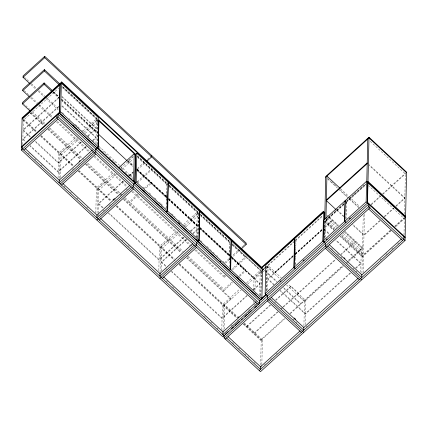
<?xml version="1.0" encoding="UTF-8"?>
<svg xmlns="http://www.w3.org/2000/svg" width="428" height="428" viewBox="0 0 428 428"><rect width="100%" height="100%" fill="white"/><g stroke="black" fill="none" stroke-linecap="round" stroke-linejoin="round"><path stroke-width="0.32" stroke-dasharray="2.14 1.6" d="M22.759 144.552L23.31 120.322L58.711 88.195M58.069 177.952L58.636 153.064L76.339 137.003M59.294 178.417L59.861 153.502L67.298 146.756L67.282 147.435M60.546 177.572L61.054 155.305L78.265 139.689M90.271 126.576L90.287 125.896L97.723 119.145L61.937 85.974M95.936 143.594L96.498 118.706L82.732 131.203M97.012 144.477L97.589 119.096L62.06 86.162M97.145 144.718L97.397 133.584M97.413 132.926L97.723 119.145M95.813 212.935L96.38 188.053L113.591 172.436M97.038 213.401L97.605 188.486L105.042 181.739L105.026 182.424M98.215 215.835L98.263 213.872M98.279 213.214L98.798 190.294L116.502 174.228M133.145 156.241L128.031 160.88L128.015 161.565L133.386 166.54M125.153 171.97L130.037 176.502L130.069 175.132L133.017 172.457M158.825 270.678L159.376 246.442L177.08 230.382M160.019 272.449L160.602 246.881L168.038 240.129L168.022 240.814M161.286 270.951L161.795 248.684L179.498 232.623M166.251 208.661L166.829 183.28L137.554 156.14M166.551 207.575L166.915 191.541M167.07 184.864L167.097 183.526L168.562 184.885M191.011 219.955L191.027 219.27L198.464 212.523L169.028 185.137M196.677 236.973L197.238 212.085L183.473 224.582M197.752 237.856L198.33 212.475L169.049 185.335M197.897 237.438L198.464 212.523M198.111 234.1L198.49 217.397M221.811 329.721L222.373 304.838L240.076 288.772M223.015 330.844L223.598 305.271L231.034 298.525L186.597 257.335M187.207 256.645L223.93 290.682L223.962 289.317L232.318 281.731M194.852 250.155L224.229 277.387L224.261 276.017L225.246 275.124M224.251 329.084L224.802 304.854L237.497 316.624M229.253 267.056L229.825 241.67L200.55 214.535M229.686 259.957L230.05 243.923M231.034 298.525L231.018 299.209L186.581 258.014M239.664 276.408L245.565 271.052L245.597 269.683L231.885 256.977M232.591 269.8L245.865 257.752L245.897 256.388L231.639 269.324M253.456 302.575L253.488 301.264M253.74 290.12L254.023 277.665L261.46 270.919L232.19 243.676M254.965 290.585L255.232 278.783L261.658 272.957M259.673 295.368L260.235 270.48L246.469 282.972M260.764 295.582L261.326 270.865L232.046 243.73M260.893 295.834L261.46 270.919M260.641 365.052L261.192 340.816L262.407 339.714L244.335 322.963M243.569 323.787L261.208 340.132L261.224 339.452L284.46 318.362M261.786 367.219L261.829 365.255M261.845 364.603L262.407 339.714M266.307 290.922L266.869 266.007L294.892 240.579M266.441 290.676L267.002 265.959L265.793 264.841M267.559 290.072L268.072 265.59L281.26 277.809M292.939 255.907L274.257 272.855L274.241 273.54L293.415 256.142M298.295 293.603L298.311 292.918L290.922 286.07L290.906 286.755L276.076 300.21M295.176 264.6L295.208 263.263M295.315 258.592L295.737 239.889M295.448 264.354L296.01 239.643M297.075 294.705L297.091 294.02L304.479 300.868L303.912 325.783M305.132 324.681L305.683 300.451L287.611 283.7M324.215 236.946L324.579 220.912M324.317 238.316L324.702 221.255M324.44 238.712L324.831 221.378L343.77 204.193M325.531 237.214L325.901 221.003L334.691 229.151M345.819 218.655L346.033 209.324M346.15 203.99L346.199 201.989M346.075 219.077L346.466 201.743L365.892 184.12M360.756 272.283L361.259 250.016L343.186 233.265M361.928 273.176L363.238 215.359M363.126 272.722L363.511 255.864L341.528 235.491M364.453 214.257L363.543 254.494L342.052 234.576M403.979 235.015L404.348 218.81L368.69 185.757M404.455 214.139L405.37 173.902L369.712 140.849M58.989 97.172L23.096 129.743L30.837 136.917M58.978 97.857L23.08 130.428L30.34 137.153M58.786 106.214L22.887 138.784L25.792 141.475M58.77 106.898L22.877 139.469L25.295 141.711M59.845 154.187L77.548 138.121M83.942 132.322L97.707 119.829L61.926 86.659M85.151 133.445L97.932 121.841M81.042 141.962L58.422 162.485L35.192 140.956M87.927 135.713L96.284 128.133L61.926 96.284M81.518 142.198L58.406 163.17L34.695 141.192M87.911 136.398L96.268 128.812L60.942 96.07M86.247 146.098L58.219 171.532L30.147 145.515M92.635 140.298L96.081 137.174L61.723 105.325M86.231 146.783L58.203 172.211L30.131 146.199M93.111 140.534L96.065 137.859L60.739 105.111M72.498 169.643L73.482 168.755M78.399 164.293L79.383 163.4M97.589 189.171L114.8 173.554M120.701 168.199L133.129 156.926M121.91 169.322L133.22 159.061M123.087 181.049L98.499 203.359L103.389 207.89M128.989 175.699L133.413 171.681M137.441 168.439L144.327 162.191M147.28 159.516L151.212 155.947M123.564 181.29L98.483 204.044L102.881 208.12M129.465 175.935L133.397 172.366M130.037 176.502L132.985 173.821M137.415 169.809L145.279 162.667M103.357 210.876L104.341 209.988M109.258 205.526L110.242 204.632M114.667 200.614L115.651 199.721M120.568 195.259L121.552 194.371M126.469 189.909L127.453 189.016M137.142 181.739L151.405 168.798L151.373 170.167L138.094 182.21M137.827 194.141L129.465 201.727L129.433 203.097L138.779 194.617M144.215 188.341L151.1 182.093L151.068 183.462L145.167 188.818M160.586 247.566L178.289 231.5M184.682 225.7L198.448 213.208L169.146 186.046M185.891 226.819L198.672 215.22M183.666 237.203L159.082 259.512L108.76 212.871M190.551 230.954L196.944 225.155L167.632 197.987M184.142 237.444L159.066 260.197L108.257 213.101M191.027 231.195L196.928 225.84L167.616 198.672M186.576 239.001L161.495 261.754L166.385 266.28M192.969 233.196L198.378 228.29M186.56 239.68L161.484 262.439L166.369 266.965M192.953 233.881L198.362 228.975M165.861 269.715L166.845 268.821M224.561 262.722L229.97 257.811M230.462 257.367L239.316 249.337M241.772 247.106L242.756 246.212M243.248 245.768L244.725 244.425M225.513 263.199L229.943 259.181M230.435 258.737L240.269 249.813M224.229 277.387L225.706 276.049M239.204 275.482L245.597 269.683M223.93 290.682L232.779 282.651M295.384 240.135L322.798 215.332M223.582 305.956L241.285 289.895M247.678 284.096L261.444 271.598L232.142 244.441M294.876 241.264L266.853 266.692L280.04 278.917M295.368 240.82L322.407 216.284M262.15 272.508L264.622 270.266M266.596 268.474L268.078 267.131M336.023 210.474L324.713 220.741L333.995 229.338M336.515 210.03L340.447 206.462M342.416 204.675L343.893 203.337M346.348 201.107L353.726 194.414M354.218 193.97L359.627 189.058M360.119 188.614L364.051 185.046M343.877 204.022L324.697 221.42L333.979 230.023M346.332 201.791L366.004 183.944M343.861 204.707L324.681 222.105L333.476 230.259M346.322 202.476L365.988 184.629M247.154 295.149L222.079 317.908L171.756 271.261M253.547 289.349L259.94 283.55L230.628 256.377M247.138 295.834L222.062 318.587L171.254 271.496M253.531 290.034L259.924 284.235L230.612 257.062M293.351 255.452L267.773 278.655L274.123 284.545M295.32 253.665L322.37 229.119M295.395 253.676L322.439 229.141M324.403 227.354L332.267 220.217L332.251 220.901L324.387 228.038M293.335 256.131L267.757 279.34L273.62 284.775M295.304 254.35L321.861 230.248M295.384 254.355L321.931 230.269M231.318 325.879L232.302 324.986M237.219 320.524L238.203 319.63M248.529 310.263L249.513 309.369M254.371 304.961L255.361 304.062M371.194 204.236L380.54 195.762M382.504 193.975L405.616 173.003M371.178 204.921L380.524 196.447M382.98 194.216L405.6 173.688M270.159 304.907L246.432 326.441L246.416 327.12L270.64 305.143M275.6 299.975L290.922 286.07M277.547 311.755L253.82 333.289L253.804 333.968L278.029 311.991M282.983 306.822L335.932 258.779M340.849 254.318L355.106 241.381L355.09 242.066L341.325 254.558M281.485 308.85L282.967 307.507M283.464 307.058L335.916 259.464M379.732 220.527L363.987 234.817L353.244 224.855M384.162 216.509L393.509 208.029M395.97 205.793L404.824 197.757L369.171 164.71M380.208 220.768L363.971 235.502L352.249 224.636M382.669 218.531L384.146 217.194M384.638 216.75L393.985 208.265M395.954 206.478L404.813 198.442L369.155 165.395M289.9 313.43L342.753 265.472M348.183 260.54L362.505 247.544L344.92 231.243M261.208 340.132L284.941 318.598M290.377 313.665L343.229 265.708M346.691 262.567L362.489 248.229L344.904 231.928M343.304 266.312L304.463 301.553L286.391 284.802M348.713 261.406L362.479 248.914L344.406 232.163M390.352 230.168L362.323 255.602L340.832 235.678M394.776 226.15L405.107 216.782M390.828 230.403L362.307 256.286L340.33 235.908M394.76 226.835L405.584 217.017M391.304 230.644L362.291 256.966L339.827 236.144M395.729 226.626L405.567 217.702M350.141 272.904L305.383 313.521L280.474 290.43M355.55 267.998L360.965 263.086L336.05 239.996M350.618 273.144L305.367 314.2L279.971 290.66M356.026 268.233L360.948 263.771L335.547 240.231M264.504 364.758L265.483 363.864M270.405 359.402L271.384 358.509M276.301 354.047L277.285 353.154M306.298 326.832L307.283 325.938M380.048 259.908L381.027 259.02M385.949 254.558L386.928 253.665M391.845 249.203L392.829 248.31M397.746 243.848L398.73 242.954M384.355 198.876L385.328 199.785M340.597 188.769L359.643 206.43M327.671 178.326L331.09 181.493M331.577 181.948L336.462 186.474M339.88 189.647L348.676 197.795M349.162 198.25L358.932 207.302M327.655 179.011L337.911 188.518M338.404 188.973L358.429 207.532M337.125 209.913L344.941 217.156M336.622 210.148L344.925 217.841M329.282 216.75L338.564 225.353M326.73 215.081L338.061 225.583M328.099 217.049L338.056 226.278M327.067 218.328L336.836 227.38M325.933 219.634L335.21 228.236M324.328 229.13L329.704 234.111M324.312 229.815L329.196 234.341M331.566 248.352L332.545 249.256M337.43 253.783L338.409 254.687M340.849 256.95L341.828 257.859M346.712 262.385L347.686 263.29M353.057 268.27L354.036 269.175M355.989 270.988L356.968 271.892M266.869 266.007L274.257 272.855M265.499 270.86L276.836 281.367M283.63 287.664L300.777 303.559L300.761 304.244L283.122 287.894M264.017 270.186L264.996 271.09M265.483 271.545L276.82 282.052M137.42 155.942L168.675 184.912M200.416 214.332L230.205 241.948M137.404 156.627L168.659 185.597M200.4 215.017L230.189 242.628M61.969 87.301L98.124 120.808M137.693 157.488L167.038 184.687M168.996 186.501L198.373 213.733M200.823 216.001L230.2 243.232M232.158 245.046L245.865 257.752M53.885 91.983L58.77 96.514M61.702 99.226L97.852 132.739M115.929 149.49L116.903 150.399M127.651 160.361L133.028 165.342M137.42 169.413L166.77 196.618M168.728 198.431L199.571 227.022M200.063 227.477L229.927 255.163M53.521 91.817L58.914 96.814M61.365 99.087L98.13 133.162M128.031 160.88L133.402 165.861M137.308 169.477L168.076 197.998M168.562 198.448L198.351 226.064M200.304 227.873L230.093 255.484M230.585 255.939L255.232 278.783M136.366 169.006L167.145 197.533M199.362 227.396L230.141 255.928M53.019 92.047L58.898 97.498M61.348 99.772L97.621 133.392M137.292 170.162L168.06 198.683M168.546 199.132L198.335 226.744M200.288 228.557L231.056 257.073M231.543 257.528L254.007 278.35M136.35 169.686L167.129 198.218M199.346 228.081L230.125 256.607M52.874 92.443L58.738 97.878M61.669 100.596L97.333 133.654M127.132 161.276L132.996 166.706M137.393 170.783L166.738 197.987M168.696 199.801L199.539 228.392M200.031 228.846L229.895 256.527M231.853 258.346L245.565 271.052M271.603 299.177L272.577 300.082M274.535 301.895L275.509 302.799M280.886 307.78L281.859 308.684M293.094 319.101L294.073 320.005M296.026 321.813L297 322.723M24.546 77.324L26.499 79.132M26.991 79.587L29.43 81.85M31.388 83.663L36.76 88.644M38.713 90.452L45.063 96.343M45.555 96.792L58.743 109.022M62.654 112.644L63.628 113.548M69.004 118.529L69.978 119.433M75.355 124.414L77.308 126.228M77.794 126.683L79.26 128.042M81.705 130.305L83.171 131.663M87.569 135.735L88.543 136.644M92.453 140.266L94.893 142.529M98.804 146.151L119.808 165.625M120.3 166.075L132.514 177.401M136.923 181.488L138.394 182.847M142.797 186.934L144.755 188.748M149.163 192.83L151.121 194.649M154.551 197.822L156.509 199.641M159.446 202.364L160.425 203.268M160.912 203.723L162.383 205.087M165.32 207.81L166.299 208.714M171.687 213.706L175.111 216.884M178.54 220.062L181.477 222.785M184.415 225.508L185.394 226.417M189.802 230.499L191.268 231.864M195.676 235.946L196.655 236.855M200.571 240.483L202.043 241.847M206.938 246.384L208.404 247.742M210.362 249.561L211.341 250.466M213.305 252.285L214.284 253.189M216.729 255.463L217.708 256.367M223.095 261.358L224.074 262.268M30.864 84.578L35.754 89.104M38.194 91.367L44.057 96.803M46.01 98.617L58.224 109.937M98.772 147.521L100.724 149.329M102.677 151.143L107.075 155.22M109.033 157.028L110.494 158.387M112.452 160.2L113.425 161.105M113.918 161.559L116.849 164.272M120.755 167.899L123.2 170.162M131.508 177.861L132.487 178.77M24.246 90.618L28.644 94.695M31.57 97.413L37.434 102.848M39.387 104.657L53.067 117.336M57.464 121.413L89.709 151.298M94.593 155.824L127.325 186.164M132.701 191.15L191.947 246.068M195.864 249.695L224.261 276.017M30.565 97.873L36.428 103.309M38.868 105.572L52.061 117.796M56.459 121.873L88.698 151.758M89.19 152.213L90.656 153.572M94.074 156.739L126.806 187.079M131.696 191.61L189.957 245.619M22.968 103.014L29.805 109.354M32.25 111.617L44.951 123.387M49.835 127.919L82.08 157.804M82.567 158.258L84.032 159.617M87.938 163.239L119.696 192.67M120.182 193.124L121.648 194.483M125.067 197.65L183.323 251.648M188.218 256.185L223.962 289.317M31.731 112.532L44.432 124.302M48.829 128.379L81.561 158.718M86.932 163.699L119.177 193.584M119.663 194.039L121.129 195.398M124.548 198.565L182.312 252.108M30.532 112.676L43.768 124.944M48.182 129.031L81.02 159.473M85.926 164.02L118.717 194.414M123.601 198.94L181.226 252.354M30.03 112.906L43.26 125.174M47.674 129.261L80.025 159.248M85.418 164.25L118.214 194.644M123.585 199.625L181.21 253.039M23.599 119.193L36.829 131.455M41.238 135.542L74.065 165.973M78.966 170.51L111.301 200.486M116.689 205.483L174.501 259.068M179.402 263.611L237.706 317.651M244.078 323.557L261.224 339.452M23.096 119.423L36.332 131.69M40.735 135.772L73.097 165.77M78.458 170.74L111.285 201.171M116.651 206.141L173.998 259.298M179.155 264.081L237.203 317.881M23.08 120.108L35.824 131.92M40.73 136.468L73.081 166.455M77.982 170.997L110.772 201.395M116.148 206.371L173.281 259.336M173.773 259.785L175.234 261.144M179.145 264.766L236.283 317.726M243.12 324.066L261.192 340.816M159.954 273.529L160.762 274.278M28.339 153.069L29.318 153.978M34.711 158.975L35.69 159.885M41.083 164.882L42.062 165.791M64.12 186.234L65.104 187.143M70.497 192.14L71.476 193.049M76.869 198.052L77.848 198.956M86.67 207.136L87.649 208.045M115.523 233.881L116.496 234.785M121.868 239.766L122.847 240.67M128.218 245.651L129.197 246.555M166.31 280.955L167.284 281.859M172.661 286.84L173.634 287.744M204.402 316.26L205.376 317.169M210.747 322.145L211.726 323.054M217.098 328.03L218.077 328.939M232.725 342.518L233.704 343.422M238.589 347.953L239.562 348.857M244.939 353.838L245.913 354.742M247.871 356.551L248.845 357.46M254.216 362.441L255.195 363.345"/><path stroke-width="0.64" d="M21.4 150.051L58.048 116.796L58.106 114.137L259.587 300.895L259.529 303.554L222.881 336.809L21.4 150.051L22.133 117.834L61.686 81.941L262.07 267.682M30.265 111.173L22.449 103.929L22.475 102.559L44.116 82.925L52.419 90.624M29.099 96.514L22.748 90.629L22.78 89.259L44.416 69.63L60.048 84.118M29.89 83.674L23.048 77.334L23.08 75.965L44.715 56.33L246.202 243.088L246.17 244.458L241.253 248.919M22.679 146.285L22.614 148.944L224.101 335.702M29.537 112.452L29.553 111.767M22.449 103.929L44.084 84.295L44.116 82.925M22.748 90.629L44.384 70.995L44.416 69.63M23.048 77.334L44.689 57.7L44.715 56.33M52.526 91.592L52.542 90.907M56.892 115.244L56.828 117.903L258.309 304.661M21.459 147.393L59.326 113.035L59.979 84.161M59.46 113.083L60.113 84.359L61.327 83.257L98.804 117.994L98.151 146.713L96.937 147.821L59.46 113.083L60.674 111.976L61.327 83.257M22.117 118.519L61.669 82.625L61.686 81.941M95.851 149.126L95.792 151.785L60.359 183.933M98.29 148.457L98.916 120.947M133.595 184.11L133.536 186.769L96.889 220.019M133.616 181.199L134.242 153.695L119 167.525M134.948 183.056L135.601 154.331L136.816 153.229L168.049 182.173L167.396 210.897L166.176 211.999L134.948 183.056L136.163 181.948L136.816 153.229M151.705 155.498L151.673 156.867L146.756 161.329M166.444 212.251L167.664 211.143L168.316 182.424L199.544 211.373L198.892 240.092L197.677 241.199L166.444 212.251L166.476 210.913M196.591 242.499L196.532 245.164L159.885 278.414M197.827 240.713L197.811 241.397L196.334 242.735M197.945 241.446L199.164 240.343L199.812 211.619L231.045 240.568L230.392 269.287L229.173 270.394L197.945 241.446L197.977 240.108M324.745 219.42L325.719 176.518L368.99 137.249L406.6 172.109L405.049 240.499L260.492 371.67L224.09 337.927L224.149 335.268M230.66 269.538L231.313 240.814L262.541 269.763L261.888 298.487L260.673 299.589L229.445 270.64L230.66 269.538L261.888 298.487M260.823 299.108L260.807 299.793L59.326 113.035M265.141 293.565L265.793 264.841L294.528 238.765L293.875 267.489L265.141 293.565L266.35 294.683M267.425 296.005L267.361 298.664L303.762 332.401M295.357 268.361L294.148 267.243L294.801 238.519L323.536 212.449L324.745 213.567L324.606 219.58M323.418 211.314L261.69 267.329L261.674 268.014L323.402 211.999L323.418 211.314L324.884 212.673M294.148 267.243L322.883 241.167L323.536 212.449M324.365 242.045L323.156 240.921L323.622 220.254L344.989 200.866L345.797 201.615M324.124 240.953L324.092 242.291L322.883 241.167M324.242 241.558L324.226 242.243L325.692 243.602M325.435 243.361L325.376 246.025L361.778 279.762M325.959 218.317L326.917 176.095L340.105 188.32M323.156 240.921L344.519 221.538L344.989 200.866M346.001 222.41L344.791 221.292L345.257 200.625L366.625 181.237L367.834 182.355L367.363 203.022L366.154 201.904L366.625 181.237M366.785 181.916L367.759 139.041M259.331 301.13L367.497 202.979L368.99 137.249M224.09 337.927L368.647 206.756L368.706 204.097L258.079 304.479M369.915 205.221L369.856 207.88L225.299 339.046M403.898 236.716L403.839 239.38L259.282 370.546M22.101 119.198L59.963 84.846M21.475 146.708L59.337 112.35M23.824 150.067L58.037 119.021M79.153 161.388L80.138 160.495M92.448 149.993L59.214 180.151L59.155 182.81L93.363 151.769M95.594 149.356L97.07 148.018L97.081 147.334L134.825 182.323M61.568 185.051L95.781 154.01M112.965 199.94L114.442 198.603M129.705 185.426L96.958 215.14L96.899 217.799L131.107 186.752M133.338 184.345L134.815 183.007L135.467 154.128L98.702 120.054M99.312 220.04L133.525 188.994M192.702 243.816L159.954 273.529L159.895 276.188L194.103 245.148M162.314 278.43L196.522 247.384M325.703 177.197L368.973 137.934L406.584 172.794M326.377 199.956L367.219 162.897M367.203 163.582L326.361 200.636L336.13 209.693M261.931 270.491L265.879 266.906M367.176 182.21L367.989 181.472L405.594 216.333M237.979 317.619L238.958 316.725M344.791 221.292L366.154 201.904M256.185 301.767L222.951 331.925L222.892 334.584L257.1 303.538M261.781 298.236L266.232 294.197L266.216 294.881L267.682 296.24M279.998 281.71L280.977 280.816M303.104 260.743L304.083 259.85M326.211 239.776L327.19 238.883M349.318 218.804L350.302 217.911M225.133 334.375L228.087 331.7M231.527 328.576L233.495 326.789M234.967 325.451L239.396 321.433M241.36 319.652L242.344 318.758M244.805 316.527L247.261 314.296M248.245 313.403L251.199 310.728M254.639 307.604L256.607 305.817M260.326 366.994L300.156 330.855M303.596 327.73L358.172 278.216M361.612 275.092L401.443 238.947M367.973 182.157L405.584 217.017M367.957 182.842L405.567 217.702M367.513 202.294L405.123 237.155M367.497 202.979L405.107 237.84M368.647 206.756L405.049 240.499M368.636 208.982L402.62 240.483M344.519 221.538L345.728 222.656M323.402 211.999L324.868 213.358M344.021 257.661L344.995 258.566M329.319 244.73L361.842 274.878L361.783 277.537L327.8 246.041M325.366 248.245L359.349 279.746M293.875 267.489L295.085 268.607M44.689 57.7L246.17 244.458M61.669 82.625L263.627 269.822M98.686 120.739L135.451 154.813M44.384 70.995L59.043 84.584M112.837 146.793L114.303 148.158M98.114 133.846L127.036 160.655M44.084 84.295L51.9 91.538M294.309 317.993L295.775 319.352M271.304 297.369L303.832 327.516L303.773 330.181L269.79 298.68M267.356 300.889L301.339 332.385M60.674 111.976L98.151 146.713M136.163 181.948L167.396 210.897M167.664 211.143L198.892 240.092M199.164 240.343L230.392 269.287M73.065 125.072L74.044 125.982M143.615 190.471L144.594 191.375M160.709 206.312L162.175 207.671M178.289 222.608L179.755 223.967M196.361 239.354L197.335 240.263M219.799 261.085L220.778 261.99M236.893 276.927L238.359 278.286M254.473 293.223L255.939 294.582M58.048 116.796L259.529 303.554M25.129 148.559L59.444 180.365M62.873 183.542L97.188 215.348M100.607 218.521L160.184 273.743M163.603 276.916L223.181 332.139M228.033 336.633L260.561 366.785L260.502 369.444L226.519 337.943"/></g></svg>
